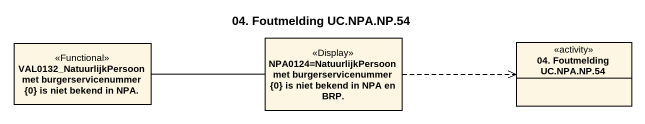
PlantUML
@startuml
title 04. Foutmelding UC.NPA.NP.54
hide circle
hide empty members
class "VAL0132_NatuurlijkPersoon met burgerservicenummer {0} is niet bekend in NPA." as VAL0132_NatuurlijkPersoon <<Functional>>
class "NPA0124=NatuurlijkPersoon met burgerservicenummer {0} is niet bekend in NPA en BRP." as NPA0124_NatuurlijkPersoon <<Display>>
class "04. Foutmelding UC.NPA.NP.54" as c04_Foutmelding_UC_NPA_NP_54 <<activity>>
VAL0132_NatuurlijkPersoon -right- NPA0124_NatuurlijkPersoon
NPA0124_NatuurlijkPersoon .right.> c04_Foutmelding_UC_NPA_NP_54
@enduml
